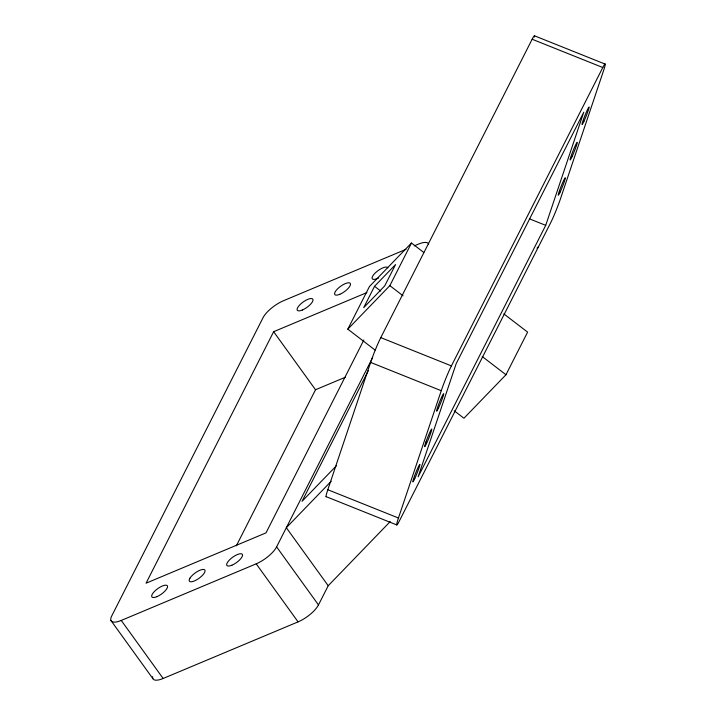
<?xml version="1.0" encoding="UTF-8"?>
<svg xmlns="http://www.w3.org/2000/svg" width="716" height="716" viewBox="0 0 716 716"><rect width="100%" height="100%" fill="white"/><g stroke="black" fill="none" stroke-linecap="round" stroke-linejoin="round"><path stroke-width="1.07" d="M326.398 496.644A19.072 1.351 -68.2 0 1 327.821 489.726L370.62 362.412A19.072 1.351 -68.2 0 1 380.778 337.612L532.158 39.237A19.072 1.351 -68.2 0 1 534.458 37.08M602.791 67.519A19.072 1.351 -68.2 0 1 603.445 71.009L560.637 198.323A19.072 1.351 -68.2 0 1 550.479 223.124L399.098 521.499A19.072 1.351 -68.2 0 1 398.454 518.008L441.253 390.703A19.072 1.351 -68.2 0 1 451.411 365.903L602.791 67.519L532.158 39.237M545.717 225.343L583.764 112.188L456.173 363.674L418.126 476.838L545.717 225.343L529.339 218.792M366.932 292.567L273.637 331.705L146.055 583.2L266.003 532.874L363.835 340.028M236.343 545.807L315.523 389.746L345.255 377.269M375.103 350.088L347.815 329.145L369.438 286.516L411.476 243.028L423.8 252.48M374.54 286.302L363.728 307.611L384.743 285.863L395.563 264.553L374.54 286.302L380.751 291.063M347.815 329.145L389.844 285.648L411.476 243.028M406.026 249.32L283.447 300.747A19.072 6.596 -35.8 0 0 263.041 317.698L111.669 616.073A19.072 6.596 -35.8 0 0 121.255 620.441L256.203 563.832A19.072 6.596 -35.8 0 0 276.6 546.881L372.66 357.535M368.301 370.745L302.062 501.298L336.448 465.713M152.66 676.656A19.072 6.596 -35.8 0 0 163.141 678.482L298.08 621.873A19.072 6.596 -35.8 0 0 318.477 604.922L328.214 585.742L390.229 521.57M454.257 410.814L463.941 418.242L505.97 374.745L527.602 332.126L503.831 313.885M537.036 248.166L538.584 246.564M331.231 481.242L286.328 527.701L328.214 585.742M414.269 245.865L418.386 244.138A19.072 6.596 -35.8 0 1 428.669 244.022M534.583 35.845L605.217 64.127M380.778 337.612L451.411 365.903M370.62 362.412L441.253 390.703M327.821 489.726L398.454 518.008M326.04 496.609L396.673 524.891M389.844 285.648L403.054 295.78M482.199 356.514L505.97 374.745M273.637 331.705L315.523 389.746M276.6 546.881L318.477 604.922M256.203 563.832L298.08 621.873M121.255 620.441L163.141 678.482M110.971 620.557L152.857 678.598M378.666 277.933A9.532 3.294 -35.8 0 1 372.06 277.781A9.532 3.294 -35.8 0 1 379.534 269.592A9.532 3.294 -35.8 0 1 387.866 267.847M425.922 442.032L425.286 443.902A9.532 0.68 -68.2 0 0 425.474 445.638L426.163 444.287A9.532 0.68 -68.2 0 0 430.54 433.654L431.175 431.775A9.532 0.68 -68.2 0 0 430.996 430.039L430.298 431.39A9.532 0.68 -68.2 0 0 425.922 442.032M189.946 578.17L189.284 579.539A9.532 3.294 -35.8 0 0 193.606 581.258L195.575 580.408A9.532 3.294 -35.8 0 0 204.266 573.068L204.928 571.699A9.532 3.294 -35.8 0 0 200.605 569.981L198.636 570.831A9.532 3.294 -35.8 0 0 189.946 578.17M302.349 310.019A9.532 3.294 -35.8 0 0 312.892 299.297A9.532 3.294 -35.8 0 0 299.915 304.748A9.532 3.294 -35.8 0 0 302.349 310.019M231.886 565.219A9.532 3.294 -35.8 0 0 242.438 554.506A9.532 3.294 -35.8 0 0 229.451 559.957A9.532 3.294 -35.8 0 0 231.886 565.219M438.523 407.932A9.532 0.68 -68.2 0 0 443.714 393.71A9.532 0.68 -68.2 0 0 438.129 405.793A9.532 0.68 -68.2 0 0 438.523 407.932M414.743 478.655A9.532 0.68 -68.2 0 0 419.934 464.433A9.532 0.68 -68.2 0 0 414.349 476.516A9.532 0.68 -68.2 0 0 414.743 478.655M339.832 294.294A9.532 3.294 -35.8 0 0 350.384 283.572A9.532 3.294 -35.8 0 0 337.397 289.022A9.532 3.294 -35.8 0 0 339.832 294.294M156.92 596.67A9.532 3.294 -35.8 0 0 167.463 585.957A9.532 3.294 -35.8 0 0 154.477 591.407A9.532 3.294 -35.8 0 0 156.92 596.67M583.952 121.273A9.532 0.68 -68.2 0 0 589.143 107.051A9.532 0.68 -68.2 0 0 583.558 119.133A9.532 0.68 -68.2 0 0 583.952 121.273M572.066 156.634A9.532 0.68 -68.2 0 0 577.257 142.412A9.532 0.68 -68.2 0 0 571.663 154.495A9.532 0.68 -68.2 0 0 572.066 156.634M560.172 191.995A9.532 0.68 -68.2 0 0 565.363 177.774A9.532 0.68 -68.2 0 0 559.778 189.865A9.532 0.68 -68.2 0 0 560.172 191.995"/></g></svg>
